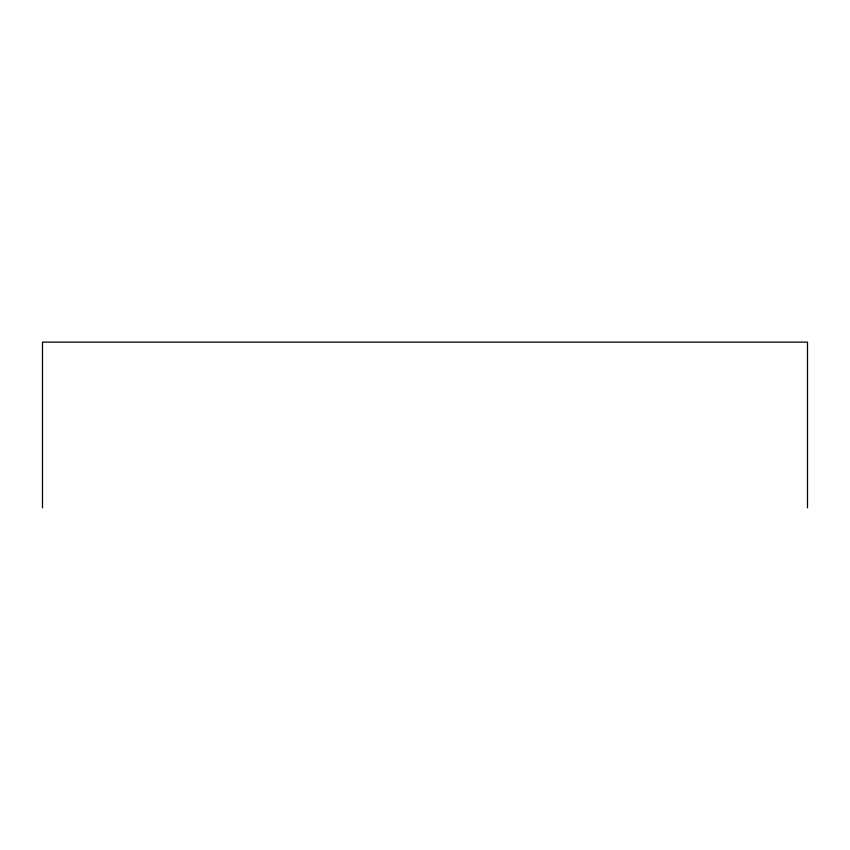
<?xml version="1.0" encoding="UTF-8"?>
<svg xmlns="http://www.w3.org/2000/svg" width="850" height="850" viewBox="0 0 850 850"><rect width="100%" height="100%" fill="white"/><g stroke="black" fill="none" stroke-linecap="round" stroke-linejoin="round"><path stroke-width="1.27" d="M807.5 507.864L807.5 342.136L42.5 342.136L42.5 507.864"/></g></svg>
